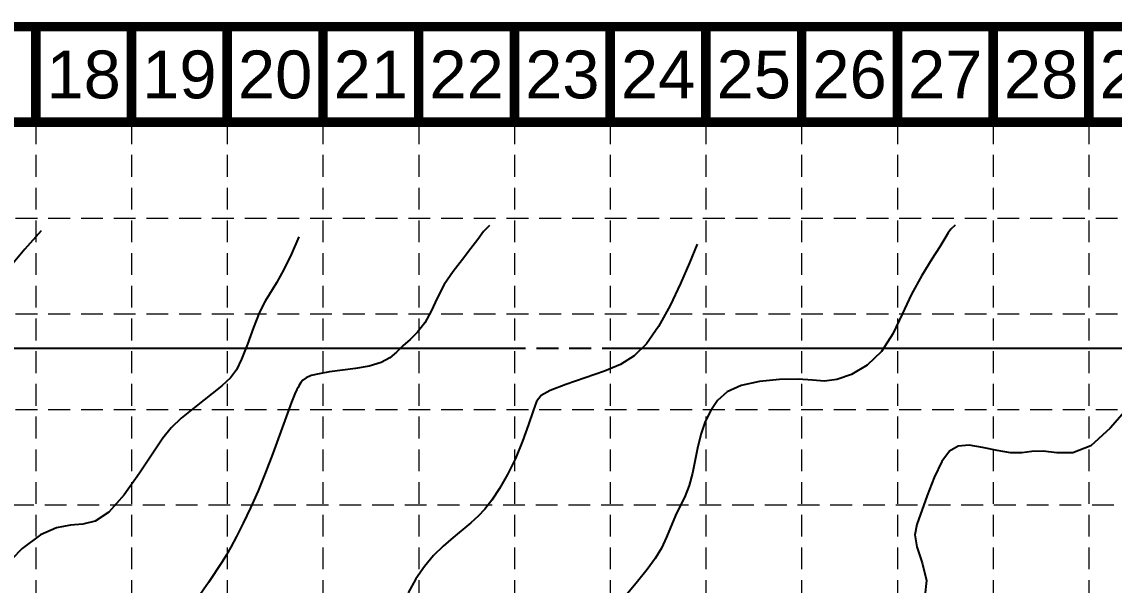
# Model space of a CAD drawing. Header units: inches. Extents: x 638 to 17512, y -393 to 10164.
# Drawn here: x 5351 to 8355, y 8614 to 10164 of the extents above; entities that cross this region are included whole.
import ezdxf
from ezdxf.enums import TextEntityAlignment as Align

# ---------------------------------------------------------------- set-up
doc = ezdxf.new("R2010")
doc.units = ezdxf.units.IN
doc.header["$LTSCALE"] = 600
doc.header["$MEASUREMENT"] = 0
doc.linetypes.add('ADJOINERS', pattern=[2.85, 2.5, -0.05, 0.1, -0.05, 0.1, -0.05])
doc.linetypes.add('HIDDEN', pattern=[0.375, 0.25, -0.125])
for name, color, linetype in [('BASE', 7, 'Continuous'), ('EC', 8, 'Continuous'), ('GRID', 254, 'HIDDEN'), ('s SURVEY - ADJOINERS', 7, 'ADJOINERS')]:
    doc.layers.add(name, color=color, linetype=linetype)
doc.styles.get("Standard").update_dxf_attribs({"font": 'ARIAL.TTF'})

msp = doc.modelspace()

# ---------------------------------------------------------------- linework, layer by layer
at = {"layer": 'BASE', "const_width": 26.3}
for points in [[(651.2, -379.4), (17499.2, -379.4), (17499.2, 10150.6), (651.2, 10150.6)], [(913.9, -116.2), (17236.7, -116.7), (17236.4, 9887.5), (917.2, 9887.8)]]:
    msp.add_lwpolyline(points, close=True, dxfattribs=at)
for points in [[(5389.7, 9887.4), (5389.7, 10150.6)], [(5653, 9887.4), (5653, 10150.6)], [(5916.2, 9887.4), (5916.2, 10150.6)], [(6179.5, 9887.4), (6179.5, 10150.6)], [(6442.7, 9887.4), (6442.7, 10150.6)], [(6706, 9887.4), (6706, 10150.6)], [(6969.2, 9887.4), (6969.2, 10150.6)], [(7232.5, 9887.4), (7232.5, 10150.6)], [(7495.7, 9887.4), (7495.7, 10150.6)], [(7759, 9887.4), (7759, 10150.6)], [(8022.2, 9887.4), (8022.2, 10150.6)], [(8285.5, 9887.4), (8285.5, 10150.6)]]:
    msp.add_lwpolyline(points, dxfattribs=at)
at = {"layer": 'EC', "color": 35}
for p, q in [((5404.7, 9588.3), (5359.5, 9538.2)), ((6620.8, 9586.6), (6605.1, 9565.3)), ((6637.1, 9603.7), (6620.8, 9586.6)), ((7898.2, 9582.9), (7889.5, 9568)), ((7906, 9593.7), (7898.2, 9582.9)), ((7917.8, 9604.1), (7906, 9593.7)), ((6113.3, 9572.1), (6092.7, 9525.8)), ((6605.1, 9565.3), (6586.4, 9539.8)), ((7208.3, 9552.3), (7187.5, 9500.8)), ((7889.5, 9568), (7875.6, 9544.8)), ((5359.5, 9538.2), (5322.7, 9494.5)), ((6092.7, 9525.8), (6071.5, 9482.3)), ((6586.4, 9539.8), (6562.7, 9510.1)), ((7875.6, 9544.8), (7853.3, 9510.3)), ((6562.7, 9510.1), (6537, 9476.9)), ((7187.5, 9500.8), (7162.6, 9443.6)), ((7853.3, 9510.3), (7825.8, 9466)), ((6071.5, 9482.3), (6051.6, 9446)), ((6537, 9476.9), (6513, 9441)), ((7825.8, 9466), (7797.9, 9414.6)), ((6051.6, 9446), (6020.1, 9395)), ((6513, 9441), (6493.4, 9403.5)), ((7162.6, 9443.6), (7133.7, 9383.3)), ((6493.4, 9403.5), (6476.5, 9367.3)), ((7797.9, 9414.6), (7772.5, 9359.3)), ((6020.1, 9395), (6005, 9364.9)), ((7133.7, 9383.3), (7102, 9325.8)), ((6005, 9364.9), (5988.4, 9323.1)), ((6476.5, 9367.3), (6459.3, 9335.5)), ((7772.5, 9359.3), (7746.6, 9304.9)), ((5988.4, 9323.1), (5971.5, 9276.7)), ((6459.3, 9335.5), (6439.6, 9310.2)), ((7102, 9325.8), (7068.9, 9278)), ((6418.9, 9289.8), (6399.4, 9272.1)), ((6439.6, 9310.2), (6418.9, 9289.8)), ((7746.6, 9304.9), (7715.4, 9256.8)), ((5971.5, 9276.7), (5955.6, 9235.3)), ((6381.9, 9254.9), (6363.4, 9239.1)), ((6399.4, 9272.1), (6381.9, 9254.9)), ((7068.9, 9278), (7035.3, 9244.4)), ((7715.4, 9256.8), (7676.1, 9219.5)), ((5955.6, 9235.3), (5941.6, 9205.9)), ((6339.4, 9226.1), (6306.7, 9216.6)), ((6363.4, 9239.1), (6339.4, 9226.1)), ((6998, 9221.2), (6953.6, 9202.7)), ((7035.3, 9244.4), (6998, 9221.2)), ((5941.6, 9205.9), (5925.3, 9184.1)), ((6168.9, 9195.6), (6147.4, 9190.3)), ((6197.1, 9200.3), (6168.9, 9195.6)), ((6269, 9209.9), (6197.1, 9200.3)), ((6306.7, 9216.6), (6269, 9209.9)), ((6953.6, 9202.7), (6900.6, 9184.1)), ((7633.1, 9193.8), (7592.5, 9179.5)), ((7676.1, 9219.5), (7633.1, 9193.8)), ((5901, 9162), (5825.8, 9103)), ((5925.3, 9184.1), (5901, 9162)), ((6113.1, 9162), (6110.8, 9157.7)), ((6115.4, 9166.4), (6113.1, 9162)), ((6118.6, 9171.5), (6115.4, 9166.4)), ((6123.8, 9177.6), (6118.6, 9171.5)), ((6132.8, 9184.2), (6123.8, 9177.6)), ((6147.4, 9190.3), (6132.8, 9184.2)), ((6847.3, 9165.9), (6804.5, 9149.6)), ((6900.6, 9184.1), (6847.3, 9165.9)), ((7328.9, 9163.2), (7291.1, 9145.4)), ((7379.4, 9174.6), (7328.9, 9163.2)), ((7434.9, 9180.1), (7379.4, 9174.6)), ((7486, 9180.6), (7434.9, 9180.1)), ((7525.5, 9177.6), (7486, 9180.6)), ((7558.5, 9175.5), (7525.5, 9177.6)), ((7592.5, 9179.5), (7558.5, 9175.5)), ((6101.9, 9140.4), (6092.7, 9117.2)), ((6107.5, 9152.1), (6101.9, 9140.4)), ((6110.8, 9157.7), (6107.5, 9152.1)), ((6779.5, 9135.5), (6766.6, 9118.8)), ((6804.5, 9149.6), (6779.5, 9135.5)), ((7291.1, 9145.4), (7264.6, 9122.2)), ((5825.8, 9103), (5789.3, 9073.2)), ((6092.7, 9117.2), (6042, 8975.9)), ((6766.6, 9118.8), (6757.4, 9093.8)), ((7264.6, 9122.2), (7245.5, 9094.7)), ((8402.7, 9113.1), (8344.2, 9045.6)), ((5789.3, 9073.2), (5762.3, 9046.8)), ((6757.4, 9093.8), (6744.7, 9056.2)), ((7245.5, 9094.7), (7230.7, 9063.9)), ((5762.3, 9046.8), (5739.3, 9017.9)), ((6744.7, 9056.2), (6728, 9010.4)), ((7230.7, 9063.9), (7219.2, 9030.7)), ((8344.2, 9045.6), (8291.1, 8997.6)), ((5739.3, 9017.9), (5675.3, 8922.1)), ((7219.2, 9030.7), (7210.1, 8995.3)), ((6728, 9010.4), (6708.4, 8962.7)), ((7210.1, 8995.3), (7195.5, 8922.1)), ((7902.2, 8982.2), (7880.8, 8953.7)), ((7926.4, 8996.3), (7902.2, 8982.2)), ((7956.2, 8998.8), (7926.4, 8996.3)), ((7993.2, 8992.9), (7956.2, 8998.8)), ((8033.2, 8984), (7993.2, 8992.9)), ((8070.3, 8977.8), (8033.2, 8984)), ((8128.7, 8981.9), (8100.9, 8978.3)), ((8159.4, 8982.4), (8128.7, 8981.9)), ((8197.2, 8977.6), (8159.4, 8982.4)), ((8291.1, 8997.6), (8241.7, 8978.1)), ((6042, 8975.9), (6021.7, 8923.5)), ((6708.4, 8962.7), (6686.7, 8918.3)), ((7880.8, 8953.7), (7860.1, 8910.1)), ((8100.9, 8978.3), (8070.3, 8977.8)), ((8241.7, 8978.1), (8197.2, 8977.6)), ((5675.3, 8922.1), (5632.6, 8862.5)), ((6021.7, 8923.5), (6001.1, 8873.6)), ((7195.5, 8922.1), (7186.7, 8888.4)), ((6686.7, 8918.3), (6664.6, 8879.7)), ((7860.1, 8910.1), (7840.7, 8860.2)), ((5632.6, 8862.5), (5590.4, 8814.7)), ((6001.1, 8873.6), (5980.6, 8826.9)), ((6664.6, 8879.7), (6643.7, 8847.7)), ((7186.7, 8888.4), (7175.1, 8859.2)), ((6643.7, 8847.7), (6624.9, 8823.1)), ((7175.1, 8859.2), (7148.6, 8805.4)), ((7840.7, 8860.2), (7812.2, 8780.8)), ((5590.4, 8814.7), (5553.4, 8790.1)), ((5980.6, 8826.9), (5960.4, 8784.3)), ((6606.5, 8803.3), (6586.4, 8785.1)), ((6624.9, 8823.1), (6606.5, 8803.3)), ((7148.6, 8805.4), (7124.2, 8746)), ((5446.5, 8771.7), (5402.6, 8752)), ((5484.9, 8779.2), (5446.5, 8771.7)), ((5519.5, 8781.9), (5484.9, 8779.2)), ((5553.4, 8790.1), (5519.5, 8781.9)), ((5960.4, 8784.3), (5942, 8747.5)), ((6586.4, 8785.1), (6537.1, 8744.6)), ((7812.2, 8780.8), (7807.3, 8752.3)), ((5402.6, 8752), (5352.2, 8714.3)), ((5942, 8747.5), (5926.3, 8718.2)), ((6537.1, 8744.6), (6510.3, 8721.3)), ((7124.2, 8746), (7110.1, 8715.8)), ((7807.3, 8752.3), (7812.3, 8719.3)), ((5352.2, 8714.3), (5295.7, 8655.9)), ((5926.3, 8718.2), (5914.1, 8697)), ((6510.3, 8721.3), (6483.7, 8695)), ((7110.1, 8715.8), (7092.5, 8686.7)), ((7812.3, 8719.3), (7827, 8675.4)), ((5914.1, 8697), (5902.2, 8678.2)), ((6483.7, 8695), (6458.3, 8665.3)), ((7092.5, 8686.7), (7070.7, 8656.8)), ((5902.2, 8678.2), (5864.5, 8621)), ((6458.3, 8665.3), (6435, 8631.3)), ((7070.7, 8656.8), (7044.1, 8623.7)), ((7827, 8675.4), (7839.1, 8626.9)), ((5864.5, 8621), (5835.8, 8578.9)), ((6435, 8631.3), (6414, 8592.9)), ((7044.1, 8623.7), (7013.1, 8586.3)), ((7839.1, 8626.9), (7834, 8584))]:
    msp.add_line(p, q, dxfattribs=at)
at = {"layer": 'GRID', "color": 252, "linetype": 'HIDDEN', "lineweight": 0, "ltscale": 0.4}
for p, q in [((5389.7, 9887.4), (5389.7, 672.4)), ((5653, 9887.4), (5653, 672.4)), ((5916.2, 9887.4), (5916.2, 672.4)), ((6179.5, 9887.4), (6179.5, 672.4)), ((6442.7, 9887.4), (6442.7, 672.4)), ((6706, 9887.4), (6706, 672.4)), ((6969.2, 9887.4), (6969.2, 672.4)), ((7232.5, 9887.4), (7232.5, 672.4)), ((7495.7, 9887.4), (7495.7, 672.4)), ((7759, 9887.4), (7759, 672.4)), ((8022.2, 9887.4), (8022.2, 672.4)), ((8285.5, 9887.4), (8285.5, 672.4)), ((924.2, 9623.2), (17245.7, 9623.2)), ((924.2, 9360), (17245.7, 9360)), ((924.2, 9096.7), (17245.7, 9096.7)), ((914.5, 8834.4), (17236, 8834.4))]:
    msp.add_line(p, q, dxfattribs=at)
at = {"layer": 's SURVEY - ADJOINERS'}
msp.add_line((10156.7, 9265.3), (3667.6, 9265.3), dxfattribs=at)

# ---------------------------------------------------------------- texts
at = {"layer": 'BASE'}
for s, p in [('18', (5521.4, 10019)), ('19', (5784.6, 10019)), ('20', (6047.9, 10019)), ('21', (6311.1, 10019)), ('22', (6574.4, 10019)), ('23', (6837.6, 10019)), ('24', (7100.9, 10019)), ('25', (7364.1, 10019)), ('26', (7627.4, 10019)), ('27', (7890.6, 10019)), ('28', (8153.9, 10019)), ('29', (8417.1, 10019))]:
    msp.add_text(s, height=131.62, dxfattribs=at).set_placement(p, align=Align.MIDDLE_CENTER)

doc.saveas('drawing.dxf')
